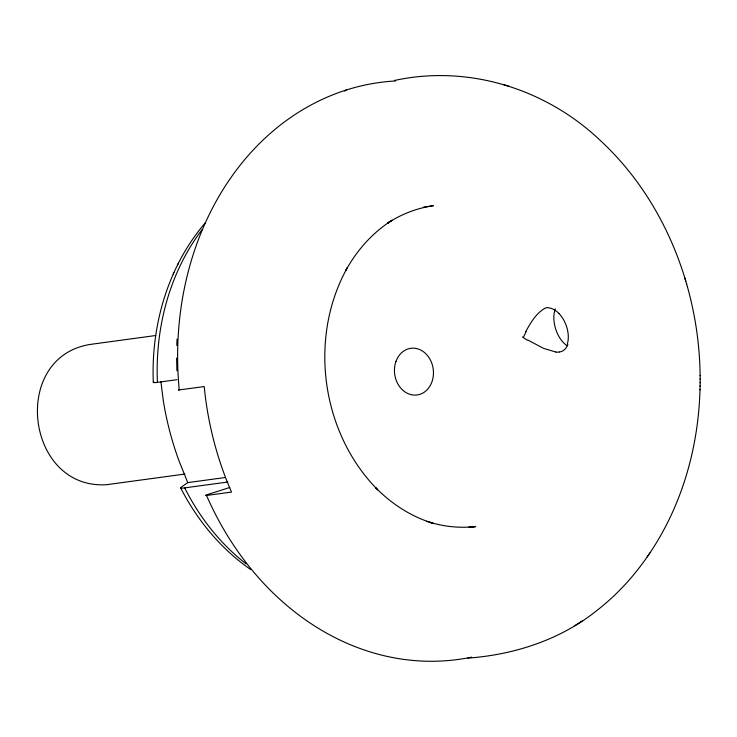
<?xml version="1.0" encoding="UTF-8"?>
<svg xmlns="http://www.w3.org/2000/svg" width="737" height="737" viewBox="0 0 737 737"><rect width="100%" height="100%" fill="white"/><g stroke="black" fill="none" stroke-linecap="round" stroke-linejoin="round"><path stroke-width="1.11" d="M700.141 382.715L700.15 378.873M649.094 554.123C681.965 505.822 698.464 447.47 700.012 389.329M700.122 375.713C699.782 345.681 695.498 315.694 687.409 286.776M700.095 386.225L700.141 382.346M700.012 389.753L700.095 385.838M176.769 345.423L177.027 339.112M205.273 222.841C167.889 266.545 150.947 325.367 153.305 382.337M177.7 264.703L178.428 263.183M173.223 274.127L173.904 272.708M525.665 331.788C530.456 323.027 535.781 313.649 544.643 308.435M467.829 658.141C514.214 654.732 560.249 639.909 596.795 610.568C616.666 595.137 633.894 576.398 648.053 555.634M647.197 556.914L649.951 552.861M225.329 477.502L187.751 482.615L180.998 487.369A23.05 1.852 -14.5 0 0 184.674 487.885L227.816 482.016M423.416 207.171L433.439 205.706C417.096 208.037 401.361 214.154 387.551 223.173L392.038 220.28C373.125 232.238 357.758 249.364 346.758 268.765L347.449 267.531L345.81 270.47L346.482 269.254C308.683 338.615 321.378 431.744 376.386 488.447L375.409 487.452L377.768 489.838L376.773 488.824C392.572 504.578 411.965 516.969 433.402 523.417L429.883 522.312C444.651 526.771 460.321 528.3 475.651 526.531L468.658 527.351M387.551 223.173L390.638 221.183M582.156 620.996L574.722 625.713M178.363 389.79L178.971 389.505M229.806 487.479L207.981 494.407A5.942 0.461 -14.3 0 0 205.605 495.319M394.442 80.48C468.299 64.349 546.246 88.901 600.425 140.601C641.991 179.017 671.075 229.852 686.644 284.049M155.765 335.51L92.245 344.151C9.738 354.856 25.132 489.865 106.598 484.697L184.858 474.057M153.729 381.849A23.05 1.852 -14.5 0 0 157.386 382.374L176.954 379.702M178.492 390.011L204.213 386.557A291.143 240.308 82.3 0 0 231.501 492.067L206.535 495.467A291.143 240.308 82.3 0 0 471.606 657.155M468.972 527.314L475.651 526.531M555.919 352.037L543.593 348.389L527.784 340.006M503.583 84.626L509.368 86.404M426.548 521.252L431.716 522.892M250.672 569.526C220.805 548.872 197.12 520.036 180.602 487.848M187.751 482.615L178.778 460.229A183.596 102.6 72.4 0 1 163.255 400.32L160.878 381.517M685.742 280.981L684.691 277.517M686.543 283.69L687.51 287.108M176.604 358.081L176.898 370.757M700.122 375.4L700.15 379.205M206.673 495.421A5.942 0.461 -14.3 0 1 205.798 495.504M179.248 389.947A291.143 240.308 82.3 0 1 395.658 80.959M246.149 563.879A219.257 180.97 82.3 0 1 184.701 487.876M157.414 382.365A219.257 180.97 82.3 0 1 202.187 229.52M344.704 91.176A5.887 3.289 72.4 0 1 346.27 90.006M523.657 336.846A44.975 15.431 -58.2 0 1 526.117 331.77M527.121 340.07A44.975 11.11 26.8 0 1 522.376 336.947M544.634 308.481A17.909 8.733 -59.8 0 1 547.609 307.486M548.006 307.799A23.04 12.446 62.1 0 1 559.033 313.492M558.95 313.465A23.022 14.031 69.4 0 1 567.343 343.903M567.886 344.566A23.04 13.699 76.5 0 1 559.392 351.945M559.18 352.056A17.909 6.919 27.9 0 1 555.956 352.083M567.168 345.708A23.087 12.907 72.4 0 1 555.366 308.914M395.981 361.379A23.556 19.438 82.3 0 0 416.35 395.069A23.556 19.438 82.3 0 0 429.542 358.486A23.556 19.438 82.3 0 0 395.981 361.379"/></g></svg>
